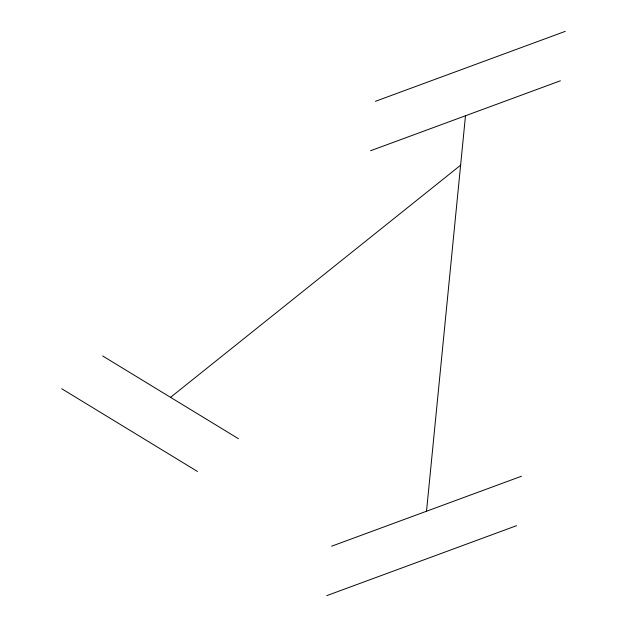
<?xml version="1.0" encoding="UTF-8"?>
<svg xmlns="http://www.w3.org/2000/svg" width="627" height="627" viewBox="0 0 627 627"><rect width="100%" height="100%" fill="white"/><g stroke="black" fill="none" stroke-linecap="round" stroke-linejoin="round"><path stroke-width="0.94" d="M426.517 511.232L465.485 115.768M170.552 397.338L460.618 165.199M375.44 101.315L565.28 31.35M370.565 150.746L560.405 80.781M331.597 546.219L521.437 476.254M326.722 595.65L516.562 525.685M102.671 355.964L238.425 438.704M61.72 388.74L197.474 471.48"/></g></svg>
